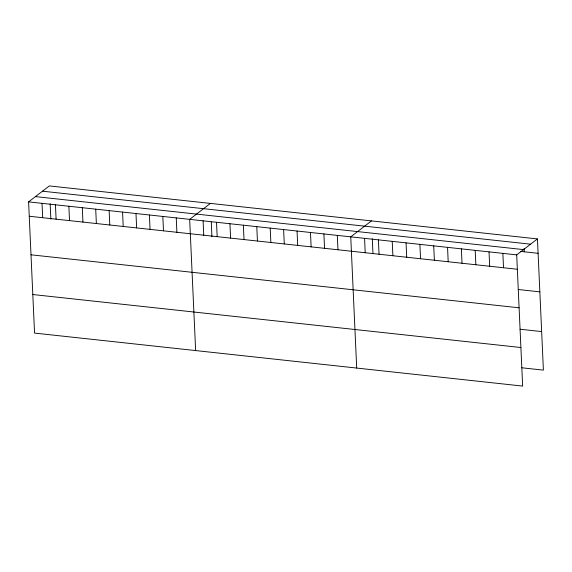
<?xml version="1.0" encoding="UTF-8"?>
<svg xmlns="http://www.w3.org/2000/svg" width="572" height="572" viewBox="0 0 572 572"><rect width="100%" height="100%" fill="white"/><g stroke="black" fill="none" stroke-linecap="round" stroke-linejoin="round"><path stroke-width="0.86" d="M537.444 238.917L516.695 254.869L522.651 386.079L34.556 333.083L28.6 201.873L49.349 185.921L537.444 238.917L543.4 370.127L521.793 367.782M210.417 203.41L189.668 219.362L195.631 350.572M371.493 220.899L350.743 236.851L356.699 368.061M42.5 191.184L530.594 244.187M35.45 196.611L523.537 249.607M520.806 251.423L538.095 253.303M28.6 201.873L516.695 254.869M29.251 216.252L517.345 269.255M518.239 289.511L539.846 291.856M31.002 254.805L519.097 307.8M520.041 329.229L541.648 331.574M32.804 294.53L520.899 347.526M524.109 248.42L524.267 251.802M502.867 253.367L503.517 267.746M489.031 251.866L489.689 266.245M475.203 250.364L475.861 264.743M461.375 248.863L462.026 263.242M447.547 247.361L448.198 261.74M433.719 245.86L434.37 260.239M419.891 244.358L420.542 258.737M406.056 242.857L406.713 257.236M392.228 241.355L392.885 255.734M378.399 239.854L379.05 254.233M372.3 238.71L372.958 253.274M364.571 238.352L365.222 252.731M337.316 235.392L337.973 249.778M323.895 233.934L324.546 248.32M310.474 232.475L311.125 246.861M297.054 231.024L297.705 245.402M283.626 229.565L284.284 243.944M270.206 228.106L270.856 242.485M256.785 226.648L257.436 241.034M243.357 225.189L244.015 239.575M229.937 223.731L230.595 238.116M216.516 222.279L217.167 236.658M211.268 222.079L211.926 236.644M203.096 220.821L203.746 235.199M176.248 217.903L176.898 232.289M162.827 216.445L163.478 230.831M149.406 214.986L150.057 229.372M135.979 213.535L136.636 227.913M122.558 212.076L123.209 226.455M109.138 210.618L109.788 224.996M95.71 209.159L96.368 223.538M82.289 207.7L82.94 222.086M68.869 206.242L69.519 220.628M55.448 204.79L56.099 219.169M50.157 203.732L50.858 219.155M42.021 203.332L42.678 217.71"/></g></svg>
